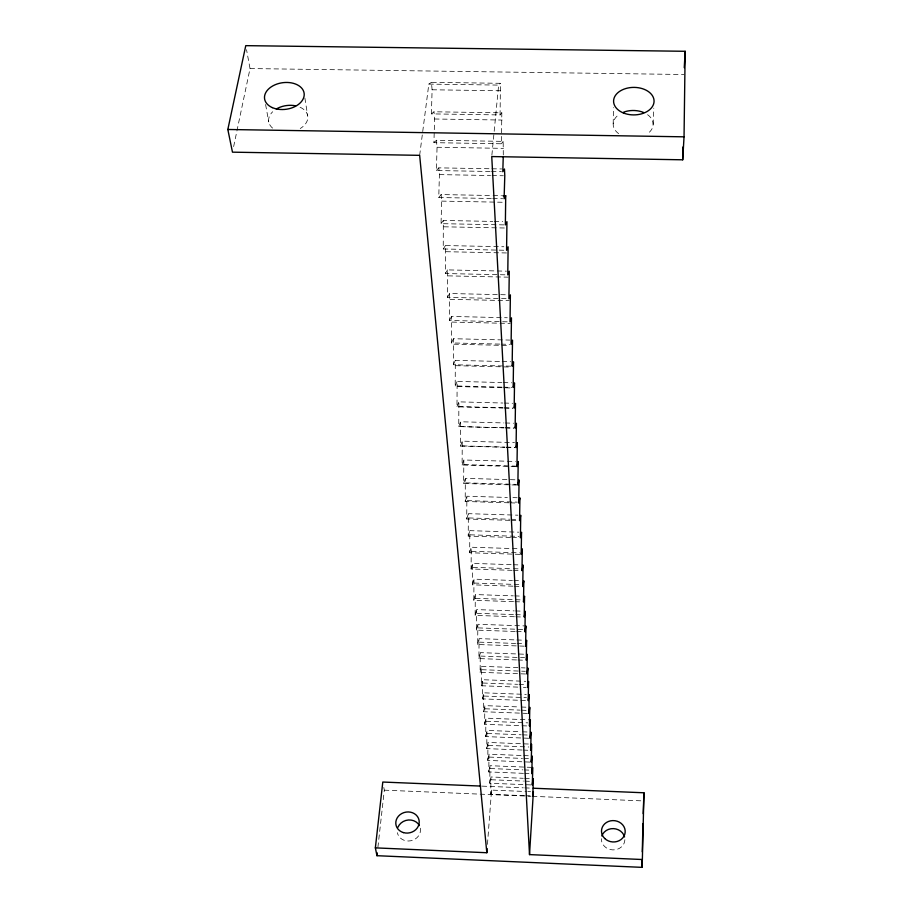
<?xml version="1.0" encoding="UTF-8"?>
<svg xmlns="http://www.w3.org/2000/svg" width="913" height="913" viewBox="0 0 913 913"><rect width="100%" height="100%" fill="white"/><g stroke="black" fill="none" stroke-linecap="round" stroke-linejoin="round"><path stroke-width="0.68" stroke-dasharray="4.57 3.42" d="M613.194 123.814L613.468 107.551M431.415 113.885L432.1 89.782L431.461 82.33L500.438 83.311L500.073 114.935L431.415 113.885L433.983 111.785L501.819 112.824L501.454 143.786L433.926 142.668L434.599 118.998L433.983 111.785M490.087 171.484L436.391 170.537L437.053 147.255L436.425 140.271L503.166 141.367L503.291 155.233M491.32 198.498L438.754 197.516L439.404 174.611L438.811 167.855L490.498 168.757M503.965 224.883L441.036 223.651L441.675 201.111L441.116 194.572L491.673 195.508M503.759 250.23L443.239 248.975L443.33 220.455L492.803 221.425M504.923 274.824L445.384 273.535L445.476 245.551L503.85 246.75M506.11 298.677L447.461 297.364L447.564 269.894L506.464 271.161M507.206 321.833L449.481 320.474L449.595 293.518L506.144 294.785M499.742 344.098L451.444 342.923L451.558 316.446L507.286 317.747M510.755 366.17L453.35 364.732L453.464 338.723L509.694 340.081M501.865 387.135L455.199 385.925L455.325 360.361L500.758 361.491M503.006 407.746L456.991 406.525L457.128 381.406L501.922 382.547M503.85 427.798L458.748 426.554L458.885 401.857L502.743 403.021M504.946 447.302L460.449 446.046L460.586 421.76L503.862 422.936M515.571 466.566L462.104 465.014L462.252 441.127L514.51 442.588M516.473 485.054L463.621 483.491L463.861 459.981L515.434 461.464M508.872 502.801L465.196 501.477L465.345 478.344L516.256 479.839M509.842 520.342L466.726 519.006L466.885 496.227L507.366 497.448M510.527 537.426L468.209 536.079L468.369 513.665L517.911 515.183M519.805 554.362L469.67 552.742L469.83 530.658L518.744 532.188M512.079 570.328L471.085 568.982L471.256 547.229L510.972 548.496M512.969 586.18L472.466 584.822L472.637 563.389L511.873 564.679M513.551 601.644L473.813 600.286L473.984 579.162L512.433 580.44M514.396 616.743L475.137 615.385L475.308 594.568L513.3 595.847M515.217 631.488L476.415 630.118L476.597 609.599L514.133 610.888M524.199 646.176L477.67 644.51L477.853 624.275L524.53 625.907M516.53 659.939L478.903 658.581L479.085 638.621L515.434 639.91M525.534 673.988L480.101 672.322L480.284 652.635L524.439 654.222M517.774 687.112L481.277 685.754L481.459 666.33L525.112 667.928M525.454 700.511L482.418 698.89L482.6 679.717L525.774 681.326M527.429 713.418L483.536 711.729L483.73 692.819L526.333 694.416M526.653 725.926L484.632 724.294L484.826 705.623L519.942 706.97M528.661 738.275L485.705 736.597L485.899 718.154L528.981 719.821M522.133 750.03L486.755 748.626L486.949 730.423L521.003 731.758M529.791 762.093L487.782 760.403L487.976 742.429L530.099 744.095M523.423 773.345L488.797 771.93L488.991 754.184L522.327 755.519M530.864 784.918L489.779 783.228L489.973 765.699L531.183 767.365M524.404 795.691L490.749 794.299L490.943 776.974L523.286 778.287M653.149 124.442L653.788 108.156M487.451 844.377L491.559 790.099L526.402 791.537M491.879 155.164L498.635 85.092L500.438 83.311M377.902 847.332L384.316 790.167L383.814 787.463M419.66 155.336L428.825 84.099L431.461 82.33M489.779 783.228L490.943 776.974M488.797 771.93L489.973 765.699M487.782 760.403L488.991 754.184M490.749 794.299L491.559 790.099M486.755 748.626L487.976 742.429M485.705 736.597L486.949 730.423M484.632 724.294L485.899 718.154M233.637 146.594L250.036 68.555L246.521 49.69M483.536 711.729L484.826 705.623M482.418 698.89L483.73 692.819M481.277 685.754L482.6 679.717M480.101 672.322L481.459 666.33M478.903 658.581L480.284 652.635M477.67 644.51L479.085 638.621M476.415 630.118L477.853 624.275M475.137 615.385L476.597 609.599M473.813 600.286L475.308 594.568M472.466 584.822L473.984 579.162M471.085 568.982L472.637 563.389M469.67 552.742L471.256 547.229M468.209 536.079L469.83 530.658M466.726 519.006L468.369 513.665M465.196 501.477L466.885 496.227M463.621 483.491L465.345 478.344M462.104 465.014L463.861 459.981M460.449 446.046L462.252 441.127M458.748 426.554L460.586 421.76M456.991 406.525L458.885 401.857M455.199 385.925L457.128 381.406M453.35 364.732L455.325 360.361M451.444 342.923L453.464 338.723M449.481 320.474L451.558 316.446M447.461 297.364L449.595 293.518M445.384 273.535L447.564 269.894M443.239 248.975L445.476 245.551M501.454 143.786L503.166 141.367M441.036 223.651L443.33 220.455M438.754 197.516L441.116 194.572M500.073 114.935L501.819 112.824M436.391 170.537L438.811 167.855M433.926 142.668L436.425 140.271M250.036 68.555L683.883 74.501M428.825 84.099L498.635 85.092M432.1 89.782L500.781 90.775M434.599 118.998L502.161 120.048M437.053 147.255L503.497 148.363M491.89 168.779L501.671 168.951M491.502 171.507L501.385 171.678M439.404 174.611L490.566 175.524M491.993 175.547L503.36 175.753M493.077 195.53L501.511 195.69M492.735 198.52L502.675 198.714M441.675 201.111L504.627 202.298M494.218 221.448L502.698 221.619M443.866 226.801L505.836 228.022M446.001 251.703L507 252.969M448.078 275.863L508.153 277.164M450.086 299.316L509.249 300.651M452.038 322.084L510.31 323.442M501.157 344.133L509.682 344.338M453.944 344.19L508.564 345.513M502.173 361.525L510.687 361.742M455.781 365.679L509.534 367.026M503.325 382.593L511.725 382.809M503.268 387.169L511.759 387.386M457.573 386.564L511.976 387.979M504.159 403.055L512.649 403.284M504.398 407.791L512.764 408.008M459.319 406.89L503.029 408.054M504.444 408.088L512.901 408.316M505.254 422.981L513.631 423.21M505.254 427.832L513.722 428.06M461.008 426.645L504.136 427.832M505.517 427.866L513.871 428.106M462.663 445.886L504.889 447.073M506.293 447.119L514.738 447.359M506.327 447.347L514.67 447.575M464.169 464.614L515.651 466.098M465.733 482.851L516.473 484.358M512.946 497.608L517.135 497.745M467.262 500.632L517.351 502.139M510.276 502.846L517.329 503.052M468.746 517.945L509.659 519.212M511.075 519.257L518.128 519.474M511.234 520.376L518.185 520.593M470.184 534.835L518.949 536.376M511.931 537.472L518.983 537.689M512.398 548.542L519.486 548.77M471.599 551.304L519.691 552.856M513.277 564.725L520.284 564.953M472.98 567.372L512.09 568.651M513.494 568.696L520.478 568.936M513.494 570.374L520.57 570.614M513.859 580.497L520.981 580.725M474.326 583.053L521.175 584.617M514.361 586.226L521.346 586.466M514.704 595.892L521.734 596.132M475.627 598.357L521.928 599.932M514.966 601.69L522.065 601.929M515.525 610.934L522.476 611.174M476.917 613.296L514.339 614.597M515.731 614.643L522.658 614.883M515.799 616.789L522.807 617.04M478.161 627.893L523.297 629.479M516.61 631.534L522.145 631.728M516.838 639.956L523.822 640.207M479.382 642.147L515.64 643.448M517.032 643.494L524.005 643.745M480.58 656.082L524.61 657.68M517.922 659.996L524.895 660.247M481.744 669.708L525.283 671.306M482.886 683.027L517.603 684.316M518.995 684.362L525.934 684.624M523.389 687.329L526.196 687.432M484.004 696.048L526.493 697.646M521.346 707.016L526.961 707.233M485.1 708.785L520.113 710.12M521.517 710.177L527.121 710.394M486.161 721.247L527.737 722.856M522.43 731.815L528.102 732.032M487.211 733.447L521.175 734.782M522.59 734.839L528.25 735.056M488.238 745.396L528.844 747.005M523.548 750.087L527.794 750.258M523.72 755.576L529.278 755.793M489.231 757.082L522.498 758.418M523.879 758.475L529.426 758.692M490.213 768.541L522.818 769.853M524.233 769.91L531.32 770.195M524.815 773.402L528.969 773.573M524.69 778.344L530.316 778.584M491.183 779.748L523.446 781.072M524.849 781.129L530.453 781.357M482.155 786.127L523.309 787.816M524.735 787.873L531.834 788.17M527.794 791.594L530.59 791.708M525.808 795.748L530.008 795.919M384.316 790.167L531.001 796.262M532.427 796.319L642.079 800.872M265.592 104.504L268.742 121.931M304.885 98.068L307.635 115.54M647.568 114.684A19.983 13.718 -0.1 0 1 647.009 134.097M618.637 133.64A19.983 13.718 -0.1 0 1 619.448 114.251M300.08 107.243A19.721 13.364 -7.8 0 1 300.229 128.539M272.599 128.105A19.721 13.364 -7.8 0 1 272.69 111.74M624.88 839.72A11.778 10.636 4.8 0 1 612.76 849.889A11.778 10.636 4.8 0 1 601.359 838.705M420.322 828.205A11.686 10.477 -12.3 0 1 410.816 840.77A11.686 10.477 -12.3 0 1 397.383 832.69"/><path stroke-width="1.37" d="M480.729 786.07L382.798 782.042L375.357 847.869L376.966 855.698L641.919 867.35L642.364 859.521L529.517 854.602L491.742 156.568L682.707 159.798L682.89 147.004M682.707 159.798L684.042 136.824L685.172 51.288L245.768 45.65L227.828 129.486L232.473 152.163L419.66 155.336L486.823 852.731L375.357 847.869M641.919 867.35L642.09 860.286M642.284 851.806L642.957 823.549M643.197 813.654L643.95 792.781L533.249 788.227M642.364 859.521L643.95 792.781M503.246 156.602L502.801 171.712L504.467 169.008L504.786 175.775L504.102 198.737L505.722 195.77L502.915 195.713M684.259 67.676L685.172 51.288M529.517 854.602L533.375 791.833L532.815 796.033L533.26 781.471L533.135 778.698L532.279 784.975L532.736 770.252L532.599 767.422L531.743 773.676L532.199 758.806L532.062 755.907L531.183 762.15L531.64 747.108L531.503 744.152L530.624 750.372L531.081 735.17L530.944 732.146L530.042 738.332L530.362 719.878L529.449 726.04L529.78 707.335L528.844 713.464L529.175 694.531L528.228 700.625L528.559 681.429L527.6 687.478L527.931 668.031L526.949 674.045L527.28 654.324L526.287 660.293L526.618 640.31L525.614 646.233L525.945 625.964L524.918 631.83L525.26 611.276L524.21 617.085L524.553 596.235L523.491 601.987L523.822 580.828L522.738 586.511L523.081 565.044L521.985 570.659L522.327 548.861L521.197 554.396L521.54 532.279L520.399 537.734L520.741 515.274L519.577 520.638L519.919 497.825L518.732 503.097L519.086 479.918L517.865 485.088L518.219 461.544L516.975 466.6L517.329 442.668L516.062 447.621L516.416 423.278L515.126 428.106L515.48 403.352L514.167 408.043L514.521 382.878L513.174 387.42L513.528 361.81L512.147 366.204L512.513 340.138L511.097 344.372L511.463 317.838L510.025 321.89L510.378 294.876L508.906 298.745L509.271 271.218L507.765 274.881L508.119 246.841L506.578 250.288L506.943 221.699L505.357 224.918L505.722 195.77M486.823 852.731L487.131 848.554M376.966 855.698L377.274 852.913M227.828 129.486L684.042 136.824M623.647 112.162A19.983 13.718 -0.1 0 1 643.517 112.459M276.308 109.012A19.721 13.364 -7.8 0 1 295.652 105.84M601.861 835.977A11.778 10.636 4.8 0 1 613.479 828.616A11.778 10.636 4.8 0 1 624.56 836.947M397.965 827.246A11.686 10.477 -12.3 0 1 408.419 819.988A11.686 10.477 -12.3 0 1 419.409 825.626M403.478 832.61A11.778 10.522 -12.2 0 0 419.056 820.216A11.778 10.522 -12.2 0 0 399.997 814.716A11.778 10.522 -12.2 0 0 403.478 832.61M604.737 838.511A11.869 10.694 4.6 0 0 624.709 834.505A11.869 10.694 4.6 0 0 610.58 820.844A11.869 10.694 4.6 0 0 604.737 838.511M623.385 112.961A20.246 13.763 -0.2 0 0 654.062 101.377A20.246 13.763 -0.2 0 0 624.013 89.132A20.246 13.763 -0.2 0 0 623.385 112.961M272.336 107.62A19.972 13.398 -7.8 0 0 304.063 96.207A19.972 13.398 -7.8 0 0 276.628 84.167A19.972 13.398 -7.8 0 0 272.336 107.62"/></g></svg>
